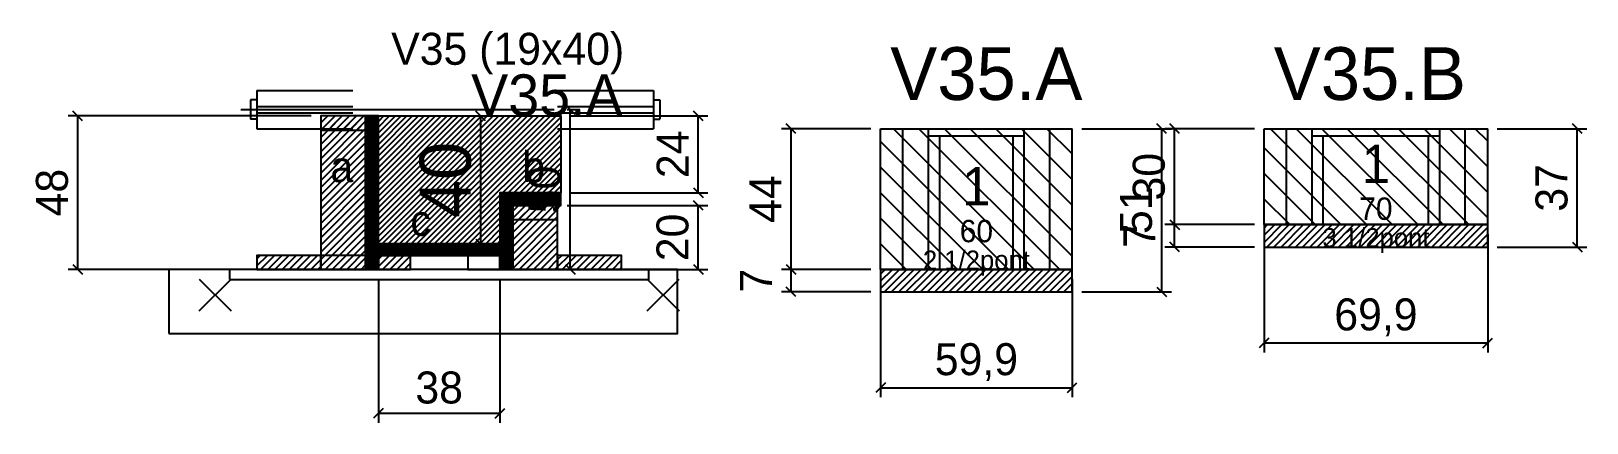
# Model space of a CAD drawing. Extents: x -69 to 418, y -92 to 31.
import ezdxf
from ezdxf.enums import TextEntityAlignment as Align

# ---------------------------------------------------------------- set-up
doc = ezdxf.new("R2010")
doc.units = 0
for name, color, linetype in [('5', 5, 'Continuous'), ('barrote', 126, 'Continuous'), ('CONCRETO', 251, 'Continuous'), ('COTA', 241, 'Continuous'), ('Cota Seção (2x)', 241, 'Continuous'), ('detalhes', 7, 'Continuous'), ('Hachura', 251, 'Continuous'), ('Madeira', 126, 'Continuous'), ('NOMENCLATURA', 7, 'Continuous'), ('Painéis', 200, 'Continuous'), ('presilha', 224, 'Continuous'), ('Reaproveitamento', 30, 'Continuous'), ('SARR_2.2x7', 40, 'Continuous'), ('SARR_3.5x7', 81, 'Continuous'), ('SCO-___-LAJ', 224, 'Continuous'), ('TENSOR', 224, 'Continuous'), ('texto', 7, 'Continuous'), ('Texto Seção', 7, 'Continuous')]:
    doc.layers.add(name, color=color, linetype=linetype)
doc.dimstyles.new('PAINEL', dxfattribs={"dimtxt": 10, "dimasz": 3, "dimexe": 3, "dimexo": 3, "dimgap": 3, "dimtad": 1, "dimblk": 'OBLIQUE', "dimblk1": 'OBLIQUE', "dimcen": 2.5, "dimclrd": 4, "dimclre": 4, "dimclrt": 240, "dimazin": 3, "dimtfac": 1, "dimtmove": 0, "dimatfit": 3})
doc.dimstyles.new('SECAO2X', dxfattribs={"dimtxt": 16, "dimasz": 3, "dimexe": 3, "dimexo": 3, "dimgap": 3, "dimtad": 1, "dimblk": 'OBLIQUE', "dimblk1": 'OBLIQUE', "dimcen": 2.5, "dimclrd": 4, "dimclre": 4, "dimclrt": 240, "dimazin": 3, "dimtfac": 1, "dimtmove": 0, "dimatfit": 3})

# ---------------------------------------------------------------- blocks, each defined once
blk = doc.blocks.new('_OBLIQUE')
at = {"color": 0, "linetype": 'BYBLOCK'}
blk.add_line((-0.5, -0.5), (0.5, 0.5), dxfattribs=at)

msp = doc.modelspace()

# ---------------------------------------------------------------- hatches: boundary and pattern name
at = {"layer": 'COTA'}
h = msp.add_hatch(dxfattribs=at)
h.set_pattern_fill('ANSI31', scale=0.4)
h.paths.add_polyline_path([(40, -36), (40, 4), (97, 4), (97, -20), (78, -20), (78, -36)])
h = msp.add_hatch(dxfattribs=at)
h.set_pattern_fill('ANSI31', scale=0.5)
h.paths.add_polyline_path([(316.9, -37), (386.8, -37), (386.8, -30), (316.9, -30)])
h = msp.add_hatch(dxfattribs=at)
h.set_pattern_fill('ANSI31', scale=0.5)
h.paths.add_polyline_path([(197, -51), (256.9, -51), (256.9, -44), (197, -44)])
at = {"layer": 'Hachura'}
h = msp.add_hatch(dxfattribs=at)
h.set_pattern_fill('ANSI31', scale=0.5)
h.paths.add_polyline_path([(22, -44), (36, -44), (36, 4), (22, 4)])
h = msp.add_hatch(dxfattribs=at)
h.set_pattern_fill('ANSI31', scale=0.5)
h.paths.add_polyline_path([(22, -0.4), (36, -0.4), (36, 4), (22, 4)])
h = msp.add_hatch(dxfattribs=at)
h.set_pattern_fill('SOLID')
h.paths.add_polyline_path([(36, -44), (40, -44), (40, 4), (36, 4)])
h = msp.add_hatch(dxfattribs=at)
h.set_pattern_fill('SOLID')
h.paths.add_polyline_path([(78, -24), (97, -24), (97, -20), (78, -20)])
h = msp.add_hatch(dxfattribs=at)
h.set_pattern_fill('SOLID')
h.paths.add_polyline_path([(78, -44), (82, -44), (82, -24), (78, -24)])
h = msp.add_hatch(dxfattribs=at)
h.set_pattern_fill('ANSI31', scale=0.5)
h.paths.add_polyline_path([(82, -44), (96, -44), (96, -24), (82, -24)])
h = msp.add_hatch(dxfattribs=at)
h.set_pattern_fill('ANSI31', scale=0.5)
h.paths.add_polyline_path([(82, -28.4), (96, -28.4), (96, -24), (82, -24)])
h = msp.add_hatch(dxfattribs=at)
h.set_pattern_fill('SOLID')
h.paths.add_polyline_path([(40, -39.6), (78, -39.6), (78, -36), (40, -36)])
h = msp.add_hatch(dxfattribs=at)
h.set_pattern_fill('ANSI31', scale=0.5)
h.paths.add_polyline_path([(2, -44), (22, -44), (22, -39.6), (2, -39.6)])
h = msp.add_hatch(dxfattribs=at)
h.set_pattern_fill('ANSI31', scale=0.5)
h.paths.add_polyline_path([(40, -44), (50, -44), (50, -39.6), (40, -39.6)])
h = msp.add_hatch(dxfattribs=at)
h.set_pattern_fill('ANSI31', scale=0.5)
h.paths.add_polyline_path([(96, -44), (116, -44), (116, -39.6), (96, -39.6)])

# ---------------------------------------------------------------- linework, layer by layer
for p, q in [((2, 12), (32, 12)), ((2, 12), (2, 0)), ((96, 12), (126, 12)), ((126, 12), (126, 0)), ((0, 9), (0, 3)), ((2, 9), (0, 9)), ((2, 7), (32, 7)), ((2, 5), (32, 5)), ((96, 7), (126, 7)), ((96, 5), (126, 5)), ((126, 9), (128, 9)), ((128, 9), (128, 3)), ((2, 3), (0, 3)), ((2, 0), (32, 0)), ((96, 0), (126, 0)), ((126, 3), (128, 3))]:
    msp.add_line(p, q)
at = {"layer": 'barrote'}
msp.add_lwpolyline([(-25.5, -64), (133.5, -64), (133.5, -44), (-25.5, -44)], close=True, dxfattribs=at)
at = {"layer": 'CONCRETO'}
msp.add_lwpolyline([(40, -36), (40, 4), (97, 4), (97, -20), (78, -20), (78, -36)], close=True, dxfattribs=at)
at = {"layer": 'Madeira'}
for points in [[(22, -44), (36, -44), (36, 4), (22, 4)], [(22, -0.4), (36, -0.4), (36, 4), (22, 4)], [(82, -44), (96, -44), (96, -24), (82, -24)], [(82, -28.4), (96, -28.4), (96, -24), (82, -24)], [(2, -44), (22, -44), (22, -39.6), (2, -39.6)], [(22, -44), (36, -44), (36, -39.6), (22, -39.6)], [(40, -44), (50, -44), (50, -39.6), (40, -39.6)], [(68, -44), (78, -44), (78, -39.6), (68, -39.6)], [(96, -44), (116, -44), (116, -39.6), (96, -39.6)]]:
    msp.add_lwpolyline(points, close=True, dxfattribs=at)
at = {"layer": 'Painéis'}
for p, q in [((197, 0), (256.9, 0)), ((197, -44), (197, 0)), ((256.9, -44), (256.9, 0)), ((316.9, 0), (386.8, 0)), ((316.9, -30), (316.9, 0)), ((386.8, -30), (386.8, 0)), ((316.9, -30), (386.8, -30)), ((197, -44), (256.9, -44))]:
    msp.add_line(p, q, dxfattribs=at)
for points in [[(36, -44), (40, -44), (40, 4), (36, 4)], [(78, -24), (97, -24), (97, -20), (78, -20)], [(78, -44), (82, -44), (82, -24), (78, -24)], [(40, -39.6), (78, -39.6), (78, -36), (40, -36)]]:
    msp.add_lwpolyline(points, close=True, dxfattribs=at)
at = {"layer": 'presilha'}
for p, q in [((-16, -57), (-6, -47)), ((-16, -47), (-6, -57)), ((124, -57), (134, -47)), ((124, -47), (134, -57))]:
    msp.add_line(p, q, dxfattribs=at)
at = {"layer": 'Reaproveitamento', "color": 30}
for p, q in [((245, -44), (201, 0)), ((253, -44), (209, 0)), ((256.9, -39.9), (217, 0)), ((256.9, -31.9), (225, 0)), ((256.9, -23.9), (233, 0)), ((256.9, -15.9), (241, 0)), ((256.9, -7.9), (249, 0)), ((348.9, -30), (318.9, 0)), ((356.9, -30), (326.9, 0)), ((364.9, -30), (334.9, 0)), ((372.9, -30), (342.9, 0)), ((380.9, -30), (350.9, 0)), ((386.8, -27.9), (358.9, 0)), ((386.8, -19.9), (366.9, 0)), ((386.8, -11.9), (374.9, 0)), ((386.8, -3.9), (382.9, 0)), ((237, -44), (197, -4)), ((340.9, -30), (316.9, -6)), ((229, -44), (197, -12)), ((332.9, -30), (316.9, -14)), ((221, -44), (197, -20)), ((324.9, -30), (316.9, -22)), ((213, -44), (197, -28)), ((316.9, -30), (316.9, -30)), ((205, -44), (197, -36)), ((197, -44), (197, -44))]:
    msp.add_line(p, q, dxfattribs=at)
at = {"layer": 'SARR_2.2x7'}
for p, q in [((204, -44), (204, 0)), ((249.9, -44), (249.9, 0)), ((323.9, -30), (323.9, 0)), ((379.8, -30), (379.8, 0)), ((212, -2.2), (241.9, -2.2)), ((331.9, -2.2), (371.8, -2.2))]:
    msp.add_line(p, q, dxfattribs=at)
at = {"layer": 'SARR_3.5x7'}
for p, q in [((212, -44), (212, 0)), ((241.9, -44), (241.9, 0)), ((331.9, -30), (331.9, 0)), ((371.8, -30), (371.8, 0)), ((215.5, -44), (215.5, -2.2)), ((238.4, -44), (238.4, -2.2)), ((335.4, -30), (335.4, -2.2)), ((368.3, -30), (368.3, -2.2)), ((331.9, -30), (335.4, -30)), ((368.3, -30), (371.8, -30)), ((212, -44), (215.5, -44)), ((238.4, -44), (241.9, -44))]:
    msp.add_line(p, q, dxfattribs=at)
at = {"layer": 'SCO-___-LAJ'}
for points in [[(316.9, -37), (386.8, -37), (386.8, -30), (316.9, -30)], [(-6.5, -47.2), (124.5, -47.2), (124.5, -44), (-6.5, -44)], [(197, -51), (256.9, -51), (256.9, -44), (197, -44)]]:
    msp.add_lwpolyline(points, close=True, dxfattribs=at)
at = {"layer": 'TENSOR'}
msp.add_line((-3, 6), (95, 6), dxfattribs=at)

# ---------------------------------------------------------------- texts
at = {"layer": '5'}
for s, height, p in [('1', 12, (351.85, -11)), ('1', 12, (226.95, -18)), ('70', 7, (351.85, -25)), ('60', 7, (226.95, -32))]:
    msp.add_text(s, height=height, dxfattribs=at).set_placement(p, align=Align.MIDDLE_CENTER)
at = {"layer": 'detalhes'}
for s, p in [('a', (25, -16.7)), ('b', (85, -16.7)), ('c', (50, -33.5))]:
    msp.add_text(s, height=9.6, dxfattribs=at).set_placement(p)
at = {"layer": 'NOMENCLATURA'}
for s, p in [('V35.A', (200, 9)), ('V35.B', (319.9, 9))]:
    msp.add_text(s, height=16.5, dxfattribs=at).set_placement(p)
at = {"layer": 'texto', "char_height": 6, "attachment_point": 5}
for s, insert in [('3 1/2pont', (351.85, -35)), ('2 1/2pont', (226.95, -42))]:
    msp.add_mtext(s, dxfattribs=dict(at, insert=insert))
at = {"layer": 'Texto Seção'}
for s, height, p in [('V35 (19x40)', 10, (44, 20)), ('V35.A', 13, (69, 4))]:
    msp.add_text(s, height=height, dxfattribs=at).set_placement(p)

# ---------------------------------------------------------------- dimensions: what is measured, and where the dimension line sits
at = {"layer": 'COTA'}
for base, p1, p2 in [((-54, -44), (2, -44), (22, 4)), ((100, -44), (96, -44), (96, 6)), ((140, -20), (97, -20), (97, 4)), ((169, -44), (197, -44), (197, 0)), ((284.9, -51), (256.9, -51), (256.9, 0)), ((288.9, -30), (316.9, -30), (316.9, 0)), ((414.8, -37), (386.8, -37), (386.8, 0)), ((140, -44), (96, -44), (96, -24)), ((288.9, -37), (316.9, -37), (316.9, -30)), ((169, -51), (197, -51), (197, -44))]:
    msp.add_linear_dim(base=base, p1=p1, p2=p2, angle=90, dimstyle='PAINEL', dxfattribs=at).render()
for base, p1, p2 in [((316.9, -67), (316.9, -30), (386.8, -30)), ((40, -89), (40, -44), (78, -44)), ((197, -81), (197, -44), (256.9, -44))]:
    msp.add_linear_dim(base=base, p1=p1, p2=p2, dimstyle='PAINEL', dxfattribs=at).render()
at = {"layer": 'Cota Seção (2x)'}
msp.add_linear_dim(base=(72, -36), p1=(40, -36), p2=(40, 4), angle=90, dimstyle='SECAO2X', dxfattribs=at).render()

doc.saveas('drawing.dxf')
